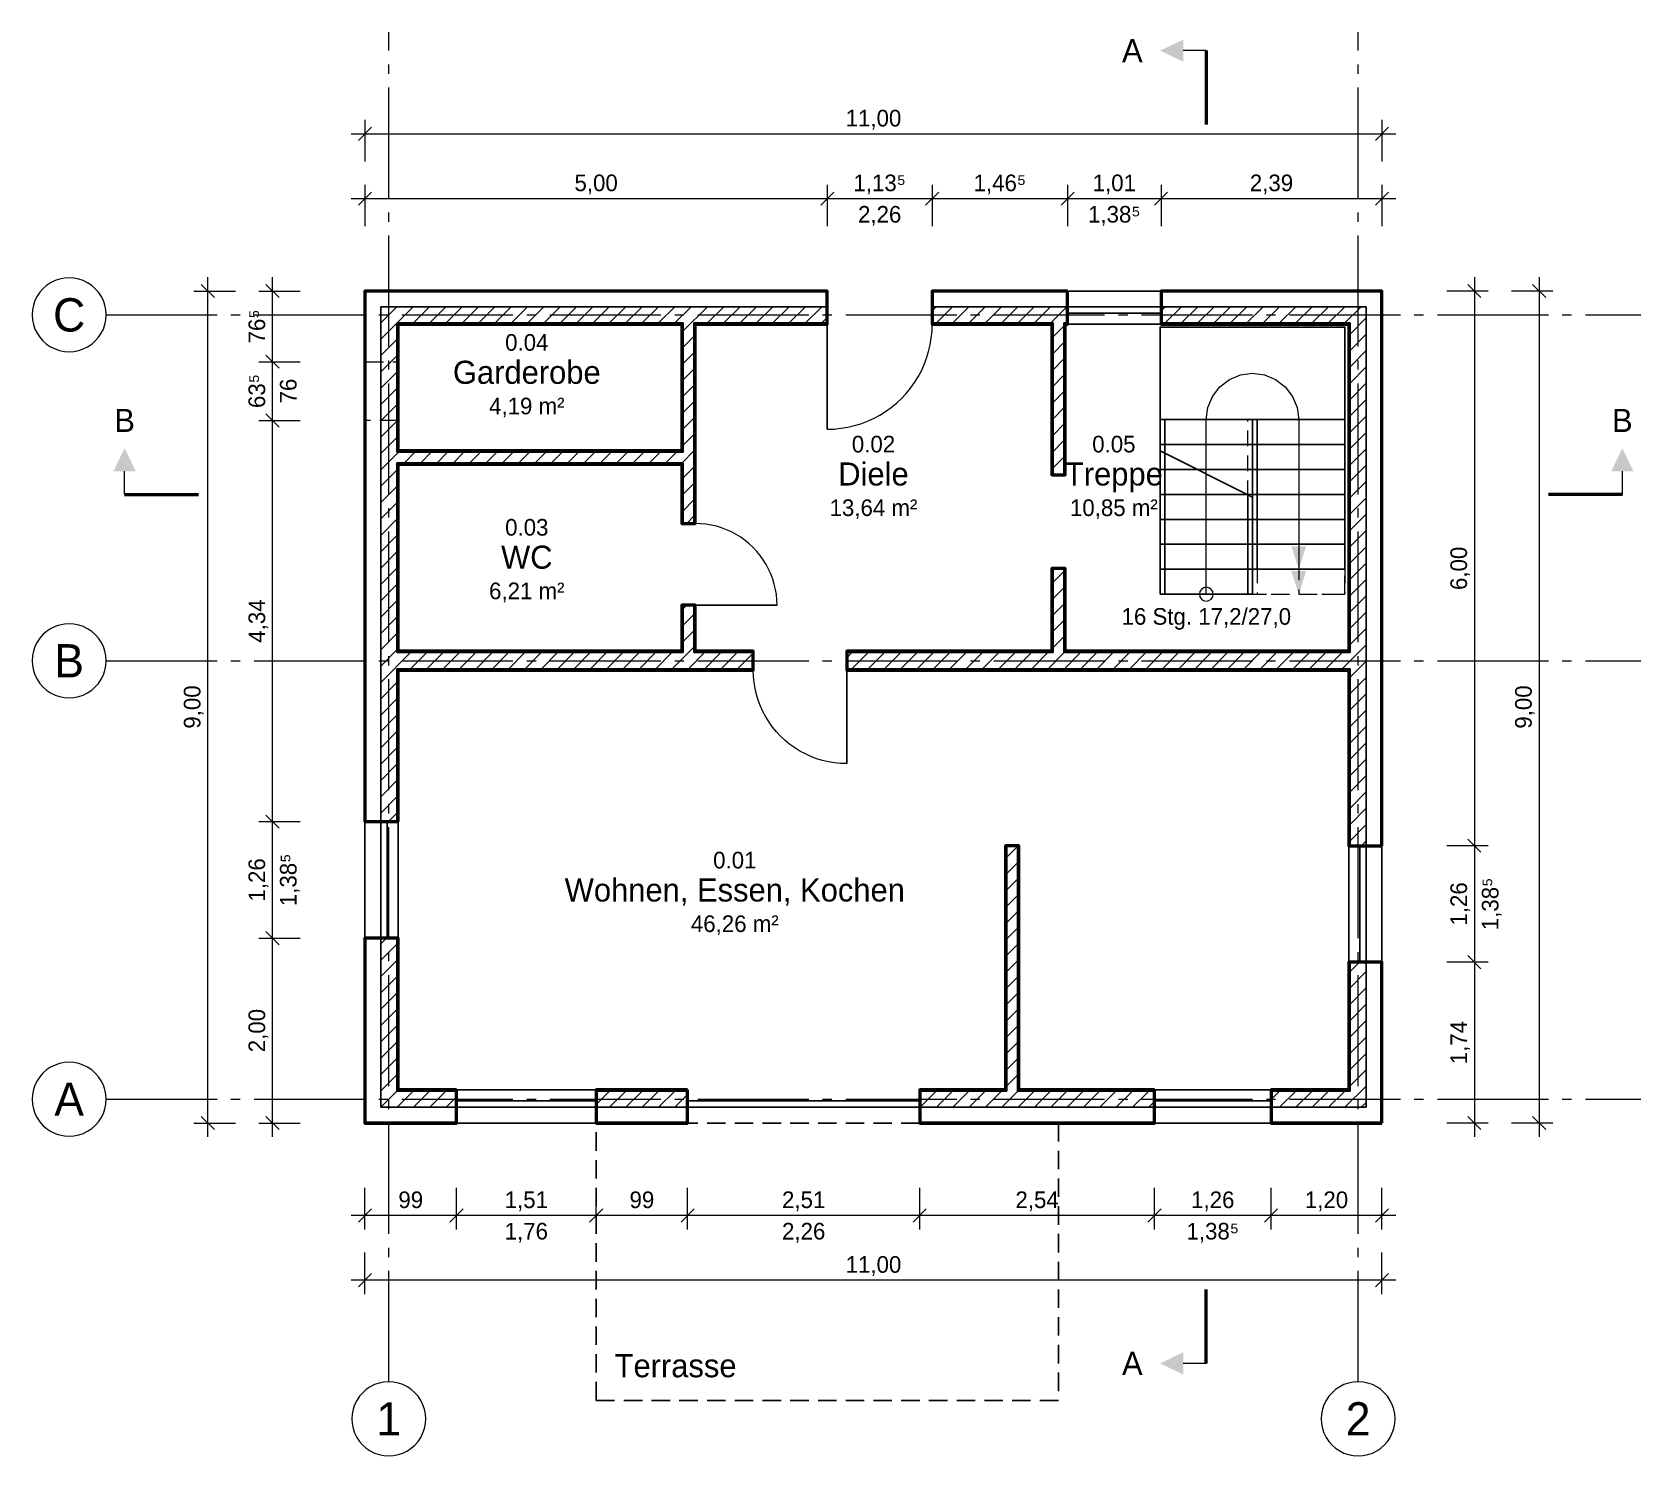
# Model space of a CAD drawing. Header units: metres. Extents: x -3.6 to 13.8, y -3.6 to 11.8.
import ezdxf
from ezdxf.enums import TextEntityAlignment as Align

# ---------------------------------------------------------------- set-up
doc = ezdxf.new("R2010")
doc.units = ezdxf.units.M
for name, pattern in [('LOT_STRICH_1', [0.3, 0.2, -0.1]), ('LOT_STRICH_2', [0.25, 0.15, -0.1]), ('LOT_STRICH_3', [1.55, 1.2, -0.15, 0.05, -0.15])]:
    doc.linetypes.add(name, pattern=pattern)
for name, color, linetype in [('A_2D', 7, 'Continuous'), ('A_Achsen', 7, 'Continuous'), ('A_Bauteile_Schnitt', 7, 'Continuous'), ('A_Bemassung', 7, 'Continuous'), ('A_Deckendurchbrueche', 7, 'Continuous'), ('A_Raumstempel', 7, 'Continuous'), ('A_Schnittlinien', 7, 'Continuous'), ('A_Sichtkanten', 7, 'Continuous'), ('A_Treppen', 7, 'Continuous'), ('A_Tueren_Fenster', 7, 'Continuous')]:
    doc.layers.add(name, color=color, linetype=linetype)

msp = doc.modelspace()

# ---------------------------------------------------------------- hatches: boundary and pattern name
at = {"layer": 'A_Bauteile_Schnitt', "lineweight": 13}
h = msp.add_hatch(dxfattribs=at)
h.set_pattern_fill('_USER', scale=0.125, angle=45, style=0, pattern_type=0)
h.set_pattern_definition([(45, (0, 0), (-0.0883883, 0.0883883), [])])
h.paths.add_polyline_path([(3.442, 8.655), (3.442, 7.258), (0.345, 7.258), (0.345, 8.655)])
h.paths.add_polyline_path([(7.6, 8.83), (6.135, 8.83), (6.135, 8.655), (7.442, 8.655), (7.442, 7.01), (7.558, 7.01), (7.558, 8.655), (7.6, 8.655)])
h.paths.add_polyline_path([(7.558, 6), (7.442, 6), (7.442, 5.088), (5.21, 5.088), (5.21, 4.913), (10.655, 4.913), (10.655, 3), (10.83, 3), (10.83, 8.83), (8.61, 8.83), (8.61, 8.655), (10.655, 8.655), (10.655, 5.088), (7.558, 5.088)])
h.paths.add_polyline_path([(3.558, 5.6), (3.442, 5.6), (3.442, 5.088), (0.345, 5.088), (0.345, 7.143), (3.442, 7.143), (3.442, 6.485), (3.558, 6.485), (3.558, 8.655), (5, 8.655), (5, 8.83), (0.17, 8.83), (0.17, 3.26), (0.345, 3.26), (0.345, 4.913), (4.2, 4.913), (4.2, 5.088), (3.558, 5.088)])
h.paths.add_polyline_path([(7.058, 3), (6.942, 3), (6.942, 0.345), (6, 0.345), (6, 0.17), (8.54, 0.17), (8.54, 0.345), (7.058, 0.345)])
h.paths.add_polyline_path([(0.99, 0.345), (0.345, 0.345), (0.345, 2), (0.17, 2), (0.17, 0.17), (0.99, 0.17)])
h.paths.add_polyline_path([(10.83, 0.17), (10.83, 1.74), (10.655, 1.74), (10.655, 0.345), (9.8, 0.345), (9.8, 0.17)])
h.paths.add_polyline_path([(3.49, 0.345), (2.5, 0.345), (2.5, 0.17), (3.49, 0.17)])
at = {"layer": 'A_Schnittlinien'}
for points in [[(8.6, 11.6), (8.85, 11.48), (8.85, 11.72)], [(-2.6, 7.3), (-2.48, 7.05), (-2.72, 7.05)], [(13.6, 7.3), (13.48, 7.05), (13.72, 7.05)], [(8.6, -2.6), (8.85, -2.48), (8.85, -2.72)]]:
    msp.add_hatch(color=7, dxfattribs=at).paths.add_polyline_path(points)
at = {"layer": 'A_Treppen'}
for points in [[(10.1, 5.99), (10.18, 6.24), (10.02, 6.24)], [(10.1, 5.72), (10.18, 5.97), (10.02, 5.97)]]:
    msp.add_hatch(color=7, dxfattribs=at).paths.add_polyline_path(points)

# ---------------------------------------------------------------- linework, layer by layer
at = {"layer": 'A_2D', "color": 7, "linetype": 'LOT_STRICH_1', "lineweight": 25}
msp.add_lwpolyline([(2.5, 0), (7.5, 0), (7.5, -3), (2.5, -3)], close=True, dxfattribs=at)
at = {"layer": 'A_Achsen', "color": 7, "linetype": 'LOT_STRICH_3', "lineweight": 13}
for points in [[(0.257, -2.8), (0.257, 11.8)], [(10.742, -2.8), (10.742, 11.8)], [(-2.8, 8.742), (13.8, 8.742)], [(-2.8, 5), (13.8, 5)], [(-2.8, 0.257), (13.8, 0.257)]]:
    msp.add_lwpolyline(points, dxfattribs=at)
at = {"layer": 'A_Achsen', "color": 7, "lineweight": 18}
for points in [[(-2.8, 8.742), (-2.803, 8.795), (-2.814, 8.846), (-2.83, 8.896), (-2.854, 8.943), (-2.883, 8.986), (-2.917, 9.025), (-2.956, 9.06), (-3, 9.089), (-3.047, 9.112), (-3.096, 9.129), (-3.148, 9.139), (-3.2, 9.143), (-3.252, 9.139), (-3.304, 9.129), (-3.353, 9.112), (-3.4, 9.089), (-3.444, 9.06), (-3.483, 9.025), (-3.517, 8.986), (-3.546, 8.943), (-3.57, 8.896), (-3.586, 8.846), (-3.597, 8.795), (-3.6, 8.742), (-3.597, 8.69), (-3.586, 8.639), (-3.57, 8.589), (-3.546, 8.543), (-3.517, 8.499), (-3.483, 8.46), (-3.444, 8.425), (-3.4, 8.396), (-3.353, 8.373), (-3.304, 8.356), (-3.252, 8.346), (-3.2, 8.342), (-3.148, 8.346), (-3.096, 8.356), (-3.047, 8.373), (-3, 8.396), (-2.956, 8.425), (-2.917, 8.46), (-2.883, 8.499), (-2.854, 8.543), (-2.83, 8.589), (-2.814, 8.639), (-2.803, 8.69)], [(-2.8, 5), (-2.803, 5.052), (-2.814, 5.104), (-2.83, 5.153), (-2.854, 5.2), (-2.883, 5.244), (-2.917, 5.283), (-2.956, 5.317), (-3, 5.346), (-3.047, 5.37), (-3.096, 5.386), (-3.148, 5.397), (-3.2, 5.4), (-3.252, 5.397), (-3.304, 5.386), (-3.353, 5.37), (-3.4, 5.346), (-3.444, 5.317), (-3.483, 5.283), (-3.517, 5.244), (-3.546, 5.2), (-3.57, 5.153), (-3.586, 5.104), (-3.597, 5.052), (-3.6, 5), (-3.597, 4.948), (-3.586, 4.896), (-3.57, 4.847), (-3.546, 4.8), (-3.517, 4.756), (-3.483, 4.717), (-3.444, 4.683), (-3.4, 4.654), (-3.353, 4.63), (-3.304, 4.614), (-3.252, 4.603), (-3.2, 4.6), (-3.148, 4.603), (-3.096, 4.614), (-3.047, 4.63), (-3, 4.654), (-2.956, 4.683), (-2.917, 4.717), (-2.883, 4.756), (-2.854, 4.8), (-2.83, 4.847), (-2.814, 4.896), (-2.803, 4.948)], [(-2.8, 0.257), (-2.803, 0.31), (-2.814, 0.361), (-2.83, 0.411), (-2.854, 0.458), (-2.883, 0.501), (-2.917, 0.54), (-2.956, 0.575), (-3, 0.604), (-3.047, 0.627), (-3.096, 0.644), (-3.148, 0.654), (-3.2, 0.658), (-3.252, 0.654), (-3.304, 0.644), (-3.353, 0.627), (-3.4, 0.604), (-3.444, 0.575), (-3.483, 0.54), (-3.517, 0.501), (-3.546, 0.458), (-3.57, 0.411), (-3.586, 0.361), (-3.597, 0.31), (-3.6, 0.257), (-3.597, 0.205), (-3.586, 0.154), (-3.57, 0.104), (-3.546, 0.057), (-3.517, 0.014), (-3.483, -0.025), (-3.444, -0.06), (-3.4, -0.089), (-3.353, -0.112), (-3.304, -0.129), (-3.252, -0.139), (-3.2, -0.142), (-3.148, -0.139), (-3.096, -0.129), (-3.047, -0.112), (-3, -0.089), (-2.956, -0.06), (-2.917, -0.025), (-2.883, 0.014), (-2.854, 0.057), (-2.83, 0.104), (-2.814, 0.154), (-2.803, 0.205)], [(0.658, -3.2), (0.654, -3.148), (0.644, -3.096), (0.627, -3.047), (0.604, -3), (0.575, -2.956), (0.54, -2.917), (0.501, -2.883), (0.458, -2.854), (0.411, -2.83), (0.361, -2.814), (0.31, -2.803), (0.257, -2.8), (0.205, -2.803), (0.154, -2.814), (0.104, -2.83), (0.057, -2.854), (0.014, -2.883), (-0.025, -2.917), (-0.06, -2.956), (-0.089, -3), (-0.112, -3.047), (-0.129, -3.096), (-0.139, -3.148), (-0.142, -3.2), (-0.139, -3.252), (-0.129, -3.304), (-0.112, -3.353), (-0.089, -3.4), (-0.06, -3.444), (-0.025, -3.483), (0.014, -3.517), (0.057, -3.546), (0.104, -3.57), (0.154, -3.586), (0.205, -3.597), (0.257, -3.6), (0.31, -3.597), (0.361, -3.586), (0.411, -3.57), (0.458, -3.546), (0.501, -3.517), (0.54, -3.483), (0.575, -3.444), (0.604, -3.4), (0.627, -3.353), (0.644, -3.304), (0.654, -3.252)], [(11.143, -3.2), (11.139, -3.148), (11.129, -3.096), (11.112, -3.047), (11.089, -3), (11.06, -2.956), (11.025, -2.917), (10.986, -2.883), (10.943, -2.854), (10.896, -2.83), (10.846, -2.814), (10.795, -2.803), (10.742, -2.8), (10.69, -2.803), (10.639, -2.814), (10.589, -2.83), (10.543, -2.854), (10.499, -2.883), (10.46, -2.917), (10.425, -2.956), (10.396, -3), (10.373, -3.047), (10.356, -3.096), (10.346, -3.148), (10.343, -3.2), (10.346, -3.252), (10.356, -3.304), (10.373, -3.353), (10.396, -3.4), (10.425, -3.444), (10.46, -3.483), (10.499, -3.517), (10.543, -3.546), (10.589, -3.57), (10.639, -3.586), (10.69, -3.597), (10.742, -3.6), (10.795, -3.597), (10.846, -3.586), (10.896, -3.57), (10.943, -3.546), (10.986, -3.517), (11.025, -3.483), (11.06, -3.444), (11.089, -3.4), (11.112, -3.353), (11.129, -3.304), (11.139, -3.252)]]:
    msp.add_lwpolyline(points, close=True, dxfattribs=at)
at = {"layer": 'A_Bauteile_Schnitt', "color": 7, "lineweight": 18}
for points in [[(0.01, 8.99), (5, 8.99), (5, 9), (0, 9), (0, 3.26), (0.01, 3.26)], [(0.17, 8.83), (5, 8.83), (5, 8.99), (0.01, 8.99), (0.01, 3.26), (0.17, 3.26)], [(7.6, 9), (6.135, 9), (6.135, 8.99), (7.6, 8.99)], [(7.6, 8.99), (6.135, 8.99), (6.135, 8.83), (7.6, 8.83)], [(11, 9), (8.61, 9), (8.61, 8.99), (10.99, 8.99), (10.99, 3), (11, 3)], [(10.99, 8.99), (8.61, 8.99), (8.61, 8.83), (10.83, 8.83), (10.83, 3), (10.99, 3)], [(3.558, 5.6), (3.442, 5.6), (3.442, 5.088), (0.345, 5.088), (0.345, 7.143), (3.442, 7.143), (3.442, 6.485), (3.558, 6.485), (3.558, 8.655), (5, 8.655), (5, 8.83), (0.17, 8.83), (0.17, 3.26), (0.345, 3.26), (0.345, 4.913), (4.2, 4.913), (4.2, 5.088), (3.558, 5.088)], [(7.558, 6), (7.442, 6), (7.442, 5.088), (5.21, 5.088), (5.21, 4.913), (10.655, 4.913), (10.655, 3), (10.83, 3), (10.83, 8.83), (8.61, 8.83), (8.61, 8.655), (10.655, 8.655), (10.655, 5.088), (7.558, 5.088)], [(7.6, 8.83), (6.135, 8.83), (6.135, 8.655), (7.442, 8.655), (7.442, 7.01), (7.558, 7.01), (7.558, 8.655), (7.6, 8.655)], [(3.442, 8.655), (3.442, 7.258), (0.345, 7.258), (0.345, 8.655)], [(3.442, 8.655), (0.345, 8.655), (0.345, 7.258), (3.442, 7.258)], [(3.428, 8.64), (3.428, 7.272), (0.36, 7.272), (0.36, 8.64)], [(5, 8.655), (3.558, 8.655), (3.558, 6.485), (3.572, 6.485), (3.572, 8.64), (5, 8.64)], [(7.442, 8.655), (6.135, 8.655), (6.135, 8.64), (7.428, 8.64), (7.428, 7.01), (7.442, 7.01)], [(7.6, 8.655), (7.558, 8.655), (7.558, 7.01), (7.572, 7.01), (7.572, 8.64), (7.6, 8.64)], [(7.572, 6), (7.558, 6), (7.558, 5.088), (10.655, 5.088), (10.655, 8.655), (8.61, 8.655), (8.61, 8.64), (10.64, 8.64), (10.64, 5.103), (7.572, 5.103)], [(3.442, 5.6), (3.428, 5.6), (3.428, 5.103), (0.36, 5.103), (0.36, 7.128), (3.428, 7.128), (3.428, 6.485), (3.442, 6.485), (3.442, 7.143), (0.345, 7.143), (0.345, 5.088), (3.442, 5.088)], [(7.442, 6), (7.428, 6), (7.428, 5.103), (5.21, 5.103), (5.21, 5.088), (7.442, 5.088)], [(3.572, 5.6), (3.558, 5.6), (3.558, 5.088), (4.2, 5.088), (4.2, 5.103), (3.572, 5.103)], [(0.36, 4.898), (4.2, 4.898), (4.2, 4.913), (0.345, 4.913), (0.345, 3.26), (0.36, 3.26)], [(10.655, 4.913), (5.21, 4.913), (5.21, 4.898), (10.64, 4.898), (10.64, 3), (10.655, 3)], [(7.058, 3), (6.942, 3), (6.942, 0.345), (6, 0.345), (6, 0.17), (8.54, 0.17), (8.54, 0.345), (7.058, 0.345)], [(6.942, 3), (6.928, 3), (6.928, 0.36), (6, 0.36), (6, 0.345), (6.942, 0.345)], [(7.072, 3), (7.058, 3), (7.058, 0.345), (8.54, 0.345), (8.54, 0.36), (7.072, 0.36)], [(0.99, 0.01), (0.01, 0.01), (0.01, 2), (0, 2), (0, 0), (0.99, 0)], [(0.99, 0.17), (0.17, 0.17), (0.17, 2), (0.01, 2), (0.01, 0.01), (0.99, 0.01)], [(0.99, 0.345), (0.345, 0.345), (0.345, 2), (0.17, 2), (0.17, 0.17), (0.99, 0.17)], [(0.99, 0.36), (0.36, 0.36), (0.36, 2), (0.345, 2), (0.345, 0.345), (0.99, 0.345)], [(10.99, 0.01), (10.99, 1.74), (10.83, 1.74), (10.83, 0.17), (9.8, 0.17), (9.8, 0.01)], [(10.83, 0.17), (10.83, 1.74), (10.655, 1.74), (10.655, 0.345), (9.8, 0.345), (9.8, 0.17)], [(10.655, 0.345), (10.655, 1.74), (10.64, 1.74), (10.64, 0.36), (9.8, 0.36), (9.8, 0.345)], [(11, 0), (11, 1.74), (10.99, 1.74), (10.99, 0.01), (9.8, 0.01), (9.8, 0)], [(3.49, 0.36), (2.5, 0.36), (2.5, 0.345), (3.49, 0.345)], [(3.49, 0.345), (2.5, 0.345), (2.5, 0.17), (3.49, 0.17)], [(3.49, 0.17), (2.5, 0.17), (2.5, 0.01), (3.49, 0.01)], [(3.49, 0.01), (2.5, 0.01), (2.5, 0), (3.49, 0)], [(8.54, 0.17), (6, 0.17), (6, 0.01), (8.54, 0.01)], [(8.54, 0.01), (6, 0.01), (6, 0), (8.54, 0)]]:
    msp.add_lwpolyline(points, close=True, dxfattribs=at)
at = {"layer": 'A_Bauteile_Schnitt', "color": 7, "lineweight": 50}
for points in [[(0.36, 3.26), (0.36, 4.898), (4.2, 4.898), (4.2, 5.103), (3.572, 5.103), (3.572, 5.6), (3.428, 5.6), (3.428, 5.103), (0.36, 5.103), (0.36, 7.128), (3.428, 7.128), (3.428, 6.485), (3.572, 6.485), (3.572, 8.64), (5, 8.64), (5, 9), (0, 9), (0, 3.26)], [(11, 3), (11, 9), (8.61, 9), (8.61, 8.64), (10.64, 8.64), (10.64, 5.103), (7.572, 5.103), (7.572, 6), (7.428, 6), (7.428, 5.103), (5.21, 5.103), (5.21, 4.898), (10.64, 4.898), (10.64, 3)], [(7.6, 9), (6.135, 9), (6.135, 8.64), (7.428, 8.64), (7.428, 7.01), (7.572, 7.01), (7.572, 8.64), (7.6, 8.64)], [(0.36, 7.272), (0.36, 8.64), (3.428, 8.64), (3.428, 7.272)], [(8.54, 0.36), (7.072, 0.36), (7.072, 3), (6.928, 3), (6.928, 0.36), (6, 0.36), (6, 0), (8.54, 0)], [(0.99, 0.36), (0.36, 0.36), (0.36, 2), (0, 2), (0, 0), (0.99, 0)], [(11, 0), (11, 1.74), (10.64, 1.74), (10.64, 0.36), (9.8, 0.36), (9.8, 0)], [(3.49, 0.36), (2.5, 0.36), (2.5, 0), (3.49, 0)]]:
    msp.add_lwpolyline(points, close=True, dxfattribs=at)
at = {"layer": 'A_Bemassung', "color": 7, "lineweight": 18}
for points in [[(0, 10.85), (0, 10.4)], [(11, 10.85), (11, 10.4)], [(-0.15, 10.7), (11.15, 10.7)], [(0, 10.15), (0, 9.7)], [(5, 10.15), (5, 9.7)], [(6.135, 10.15), (6.135, 9.7)], [(7.6, 10.15), (7.6, 9.7)], [(8.61, 10.15), (8.61, 9.7)], [(11, 10.15), (11, 9.7)], [(-0.15, 10), (11.15, 10)], [(-1.7, -0.15), (-1.7, 9.15)], [(-1, -0.15), (-1, 9.15)], [(12, 9.15), (12, -0.15)], [(12.7, 9.15), (12.7, -0.15)], [(-1.85, 9), (-1.4, 9)], [(-1.15, 9), (-0.7, 9)], [(12.15, 9), (11.7, 9)], [(12.85, 9), (12.4, 9)], [(-1.15, 8.235), (-0.7, 8.235)], [(-1.15, 7.6), (-0.7, 7.6)], [(-1.15, 3.26), (-0.7, 3.26)], [(12.15, 3), (11.7, 3)], [(-1.15, 2), (-0.7, 2)], [(12.15, 1.74), (11.7, 1.74)], [(-1.85, 0), (-1.4, 0)], [(-1.15, 0), (-0.7, 0)], [(12.15, 0), (11.7, 0)], [(12.85, 0), (12.4, 0)], [(0, -1.15), (0, -0.7)], [(0.99, -1.15), (0.99, -0.7)], [(2.5, -1.15), (2.5, -0.7)], [(3.49, -1.15), (3.49, -0.7)], [(6, -1.15), (6, -0.7)], [(8.54, -1.15), (8.54, -0.7)], [(9.8, -1.15), (9.8, -0.7)], [(11, -1.15), (11, -0.7)], [(11.15, -1), (-0.15, -1)], [(0, -1.85), (0, -1.4)], [(11, -1.85), (11, -1.4)], [(11.15, -1.7), (-0.15, -1.7)]]:
    msp.add_lwpolyline(points, dxfattribs=at)
at = {"layer": 'A_Bemassung', "color": 7, "lineweight": 25}
for points in [[(-0.071, 10.629), (0.071, 10.771)], [(10.929, 10.629), (11.071, 10.771)], [(-0.071, 9.929), (0.071, 10.071)], [(4.929, 9.929), (5.071, 10.071)], [(6.064, 9.929), (6.206, 10.071)], [(7.529, 9.929), (7.671, 10.071)], [(8.539, 9.929), (8.681, 10.071)], [(10.929, 9.929), (11.071, 10.071)], [(-1.629, 8.929), (-1.771, 9.071)], [(-0.929, 8.929), (-1.071, 9.071)], [(12.071, 8.929), (11.929, 9.071)], [(12.771, 8.929), (12.629, 9.071)], [(-0.929, 8.164), (-1.071, 8.306)], [(-0.929, 7.529), (-1.071, 7.671)], [(-0.929, 3.189), (-1.071, 3.331)], [(12.071, 2.929), (11.929, 3.071)], [(-0.929, 1.929), (-1.071, 2.071)], [(12.071, 1.669), (11.929, 1.811)], [(-1.629, -0.071), (-1.771, 0.071)], [(-0.929, -0.071), (-1.071, 0.071)], [(12.071, -0.071), (11.929, 0.071)], [(12.771, -0.071), (12.629, 0.071)], [(-0.071, -1.071), (0.071, -0.929)], [(0.919, -1.071), (1.061, -0.929)], [(2.429, -1.071), (2.571, -0.929)], [(3.419, -1.071), (3.561, -0.929)], [(5.929, -1.071), (6.071, -0.929)], [(8.469, -1.071), (8.611, -0.929)], [(9.729, -1.071), (9.871, -0.929)], [(10.929, -1.071), (11.071, -0.929)], [(-0.071, -1.771), (0.071, -1.629)], [(10.929, -1.771), (11.071, -1.629)]]:
    msp.add_lwpolyline(points, dxfattribs=at)
at = {"layer": 'A_Deckendurchbrueche', "color": 7, "lineweight": 25}
msp.add_lwpolyline([(8.6, 5.99), (10.6, 5.99), (10.6, 8.61), (8.6, 8.61)], close=True, dxfattribs=at)
at = {"layer": 'A_Deckendurchbrueche', "color": 7, "linetype": 'LOT_STRICH_1', "lineweight": 18}
msp.add_lwpolyline([(8.6, 5.72), (10.6, 5.72), (10.6, 8.61), (8.6, 8.61)], close=True, dxfattribs=at)
at = {"layer": 'A_Schnittlinien', "color": 7, "lineweight": 18}
for points in [[(9.1, 11.6), (8.85, 11.6)], [(-2.6, 6.8), (-2.6, 7.05)], [(13.6, 6.8), (13.6, 7.05)], [(9.1, -2.6), (8.85, -2.6)]]:
    msp.add_lwpolyline(points, dxfattribs=at)
at = {"layer": 'A_Schnittlinien', "color": 7, "lineweight": 50}
for points in [[(9.1, 11.6), (9.1, 10.8)], [(-2.6, 6.8), (-1.8, 6.8)], [(13.6, 6.8), (12.8, 6.8)], [(9.1, -2.6), (9.1, -1.8)]]:
    msp.add_lwpolyline(points, dxfattribs=at)
at = {"layer": 'A_Sichtkanten', "color": 7, "lineweight": 25}
for points in [[(8.61, 8.64), (8.61, 9), (7.6, 9), (7.6, 8.64)], [(0.36, 3.26), (0, 3.26), (0, 2), (0.36, 2)], [(11, 3), (10.64, 3), (10.64, 1.74), (11, 1.74)], [(2.5, 0), (2.5, 0.36), (0.99, 0.36), (0.99, 0)], [(9.8, 0), (9.8, 0.36), (8.54, 0.36), (8.54, 0)]]:
    msp.add_lwpolyline(points, close=True, dxfattribs=at)
at = {"layer": 'A_Treppen', "color": 7, "linetype": 'LOT_STRICH_2', "lineweight": 18}
for points in [[(8.6, 7.61), (8.6, 8.61)], [(8.6, 8.61), (10.6, 8.61)], [(10.6, 8.61), (10.6, 7.61)], [(9.246, 7.964), (9.35, 8.043)], [(9.35, 8.043), (9.471, 8.093)], [(9.471, 8.093), (9.6, 8.11)], [(9.6, 8.11), (9.729, 8.093)], [(9.729, 8.093), (9.85, 8.043)], [(9.85, 8.043), (9.954, 7.964)], [(9.117, 7.739), (9.167, 7.86)], [(9.167, 7.86), (9.246, 7.964)], [(9.954, 7.964), (10.033, 7.86)], [(10.033, 7.86), (10.083, 7.739)], [(9.1, 7.61), (9.117, 7.739)], [(10.083, 7.739), (10.1, 7.61)], [(8.6, 7.34), (8.6, 7.61)], [(9.6, 7.61), (8.6, 7.61)], [(10.6, 7.61), (8.6, 7.61)], [(8.65, 7.34), (8.65, 7.61)], [(9.1, 7.021), (9.1, 7.61)], [(9.55, 7.34), (9.55, 7.61)], [(9.6, 7.61), (9.6, 7.34)], [(9.6, 7.61), (10.6, 7.61)], [(9.6, 7.34), (9.6, 7.61)], [(9.65, 7.61), (9.65, 7.34)], [(10.1, 7.61), (10.1, 6.521)], [(10.6, 7.61), (10.6, 7.34)], [(8.6, 7.271), (8.6, 7.34)], [(9.6, 7.34), (8.6, 7.34)], [(8.65, 7.246), (8.65, 7.34)], [(9.55, 7.07), (9.55, 7.34)], [(9.6, 7.34), (9.6, 7.07)], [(9.6, 7.34), (10.6, 7.34)], [(9.6, 7.07), (9.6, 7.34)], [(9.65, 7.34), (9.65, 7.07)], [(10.6, 7.34), (10.6, 7.07)], [(9.6, 7.07), (9.002, 7.07)], [(9.55, 6.8), (9.55, 7.07)], [(9.6, 7.07), (9.6, 6.8)], [(9.6, 7.07), (10.6, 7.07)], [(9.6, 6.8), (9.6, 7.07)], [(9.65, 7.07), (9.65, 6.8)], [(10.6, 7.07), (10.6, 6.8)], [(9.6, 6.8), (9.542, 6.8)], [(9.55, 6.796), (9.55, 6.8)], [(9.6, 6.8), (9.6, 6.771)], [(9.6, 6.8), (10.6, 6.8)], [(9.6, 6.771), (9.6, 6.8)], [(9.65, 6.8), (9.65, 6.746)], [(10.6, 6.8), (10.6, 6.53)], [(9.6, 6.53), (9.6, 6.771)], [(9.65, 6.746), (9.65, 6.53)], [(9.6, 6.53), (10.082, 6.53)], [(9.6, 6.26), (9.6, 6.53)], [(9.65, 6.53), (9.65, 6.26)], [(10.082, 6.53), (10.6, 6.53)], [(10.1, 6.521), (10.1, 5.72)], [(10.6, 6.53), (10.6, 6.271)], [(10.6, 6.271), (10.6, 6.26)], [(9.6, 6.26), (10.6, 6.26)], [(9.6, 5.99), (9.6, 6.26)], [(9.65, 6.26), (9.65, 5.99)], [(10.6, 6.26), (10.6, 5.99)], [(9.6, 5.99), (10.6, 5.99)], [(9.6, 5.72), (9.6, 5.99)], [(9.65, 5.99), (9.65, 5.72)], [(10.6, 5.99), (10.6, 5.72)], [(9.6, 5.72), (10.6, 5.72)]]:
    msp.add_lwpolyline(points, dxfattribs=at)
at = {"layer": 'A_Treppen', "color": 7, "lineweight": 25}
for points in [[(8.6, 7.61), (8.6, 8.61)], [(8.6, 8.61), (10.6, 8.61)], [(10.6, 8.61), (10.6, 7.61)], [(8.6, 7.34), (8.6, 7.61)], [(9.6, 7.61), (8.6, 7.61)], [(10.6, 7.61), (8.6, 7.61)], [(8.65, 7.34), (8.65, 7.61)], [(9.6, 7.61), (9.6, 7.34)], [(9.6, 7.61), (10.6, 7.61)], [(9.6, 7.34), (9.6, 7.61)], [(9.65, 7.61), (9.65, 7.34)], [(10.6, 7.61), (10.6, 7.34)], [(8.6, 7.07), (8.6, 7.34)], [(9.6, 7.34), (8.6, 7.34)], [(8.65, 7.07), (8.65, 7.34)], [(9.6, 7.34), (9.6, 7.07)], [(9.6, 7.34), (10.6, 7.34)], [(9.6, 7.07), (9.6, 7.34)], [(9.65, 7.34), (9.65, 7.07)], [(10.6, 7.34), (10.6, 7.07)], [(8.6, 7.07), (8.6, 7.271)], [(9.6, 6.771), (8.6, 7.271)], [(8.65, 7.07), (8.65, 7.246)], [(8.6, 6.8), (8.6, 7.07)], [(9.002, 7.07), (8.6, 7.07)], [(9.6, 7.07), (8.6, 7.07)], [(8.65, 6.8), (8.65, 7.07)], [(9.6, 7.07), (9.6, 6.8)], [(9.6, 7.07), (10.6, 7.07)], [(9.6, 6.8), (9.6, 7.07)], [(9.65, 7.07), (9.65, 6.8)], [(10.6, 7.07), (10.6, 6.8)], [(8.6, 6.53), (8.6, 6.8)], [(9.542, 6.8), (8.6, 6.8)], [(8.65, 6.53), (8.65, 6.8)], [(9.55, 6.53), (9.55, 6.796)], [(9.6, 6.8), (9.6, 6.53)], [(9.6, 6.8), (10.6, 6.8)], [(9.6, 6.53), (9.6, 6.8)], [(9.65, 6.8), (9.65, 6.53)], [(10.6, 6.8), (10.6, 6.53)], [(9.6, 6.771), (9.6, 6.53)], [(8.6, 6.26), (8.6, 6.53)], [(9.6, 6.53), (8.6, 6.53)], [(8.65, 6.26), (8.65, 6.53)], [(9.55, 6.26), (9.55, 6.53)], [(9.6, 6.53), (9.6, 6.26)], [(9.6, 6.53), (9.6, 6.26)], [(9.6, 6.53), (10.6, 6.53)], [(9.6, 6.26), (9.6, 6.53)], [(9.65, 6.53), (9.65, 6.26)], [(10.6, 6.53), (10.6, 6.26)], [(8.6, 5.99), (8.6, 6.26)], [(9.6, 6.26), (8.6, 6.26)], [(8.65, 5.99), (8.65, 6.26)], [(9.55, 5.99), (9.55, 6.26)], [(9.6, 6.26), (9.6, 5.99)], [(9.6, 6.26), (9.6, 5.99)], [(9.6, 6.26), (10.6, 6.26)], [(9.6, 5.99), (9.6, 6.26)], [(9.65, 6.26), (9.65, 5.99)], [(10.6, 6.26), (10.6, 5.99)], [(8.6, 5.72), (8.6, 5.99)], [(9.6, 5.99), (8.6, 5.99)], [(8.65, 5.72), (8.65, 5.99)], [(9.55, 5.72), (9.55, 5.99)], [(9.6, 5.99), (9.6, 5.72)], [(9.6, 5.99), (10.6, 5.99)], [(9.6, 5.72), (8.6, 5.72)]]:
    msp.add_lwpolyline(points, dxfattribs=at)
at = {"layer": 'A_Treppen', "color": 7, "lineweight": 18}
for points in [[(9.246, 7.964), (9.35, 8.043)], [(9.35, 8.043), (9.471, 8.093)], [(9.471, 8.093), (9.6, 8.11)], [(9.6, 8.11), (9.729, 8.093)], [(9.729, 8.093), (9.85, 8.043)], [(9.85, 8.043), (9.954, 7.964)], [(9.117, 7.739), (9.167, 7.86)], [(9.167, 7.86), (9.246, 7.964)], [(9.954, 7.964), (10.033, 7.86)], [(10.033, 7.86), (10.083, 7.739)], [(9.1, 7.61), (9.117, 7.739)], [(10.083, 7.739), (10.1, 7.61)], [(9.1, 7.07), (9.1, 7.61)], [(10.1, 7.61), (10.1, 5.99)], [(9.1, 5.72), (9.1, 7.021)]]:
    msp.add_lwpolyline(points, dxfattribs=at)
msp.add_lwpolyline([(9.175, 5.72), (9.169, 5.749), (9.153, 5.773), (9.129, 5.789), (9.1, 5.795), (9.071, 5.789), (9.047, 5.773), (9.031, 5.749), (9.025, 5.72), (9.031, 5.691), (9.047, 5.667), (9.071, 5.651), (9.1, 5.645), (9.129, 5.651), (9.153, 5.667), (9.169, 5.691)], close=True, dxfattribs=at)
at = {"layer": 'A_Tueren_Fenster', "color": 7, "lineweight": 25}
for points in [[(7.6, 8.83), (8.61, 8.83), (8.61, 8.76), (7.6, 8.76), (7.6, 8.83)], [(5, 8.64), (5, 7.505)], [(3.572, 5.6), (4.457, 5.6)], [(5.21, 4.898), (5.21, 3.888)], [(0.17, 2), (0.17, 3.26), (0.24, 3.26), (0.24, 2), (0.17, 2)], [(10.83, 3), (10.83, 1.74), (10.76, 1.74), (10.76, 3), (10.83, 3)], [(2.5, 0.17), (0.99, 0.17), (0.99, 0.24), (2.5, 0.24), (2.5, 0.17)], [(6, 0.17), (3.49, 0.17), (3.49, 0.24), (6, 0.24), (6, 0.17)], [(9.8, 0.17), (8.54, 0.17), (8.54, 0.24), (9.8, 0.24), (9.8, 0.17)]]:
    msp.add_lwpolyline(points, dxfattribs=at)
at = {"layer": 'A_Tueren_Fenster', "color": 7, "lineweight": 13}
for points in [[(5, 7.505), (5.074, 7.507), (5.148, 7.515), (5.221, 7.527), (5.294, 7.544), (5.365, 7.565), (5.434, 7.591), (5.502, 7.622), (5.567, 7.657), (5.631, 7.696), (5.691, 7.74), (5.748, 7.787), (5.803, 7.837), (5.853, 7.892), (5.9, 7.949), (5.944, 8.009), (5.983, 8.072), (6.018, 8.138), (6.049, 8.206), (6.075, 8.275), (6.096, 8.346), (6.113, 8.419), (6.125, 8.492), (6.133, 8.566), (6.135, 8.64)], [(4.457, 5.6), (4.456, 5.658), (4.45, 5.716), (4.44, 5.773), (4.427, 5.829), (4.411, 5.884), (4.39, 5.939), (4.366, 5.991), (4.339, 6.043), (4.308, 6.092), (4.275, 6.139), (4.238, 6.184), (4.198, 6.226), (4.156, 6.265), (4.111, 6.302), (4.064, 6.336), (4.015, 6.366), (3.964, 6.394), (3.911, 6.418), (3.857, 6.438), (3.802, 6.455), (3.745, 6.468), (3.688, 6.477), (3.63, 6.483), (3.572, 6.485)], [(5.21, 3.888), (5.144, 3.89), (5.078, 3.896), (5.013, 3.907), (4.949, 3.922), (4.885, 3.941), (4.823, 3.964), (4.763, 3.992), (4.705, 4.023), (4.649, 4.058), (4.595, 4.096), (4.544, 4.138), (4.496, 4.183), (4.451, 4.232), (4.409, 4.283), (4.37, 4.336), (4.335, 4.393), (4.304, 4.451), (4.277, 4.511), (4.254, 4.573), (4.234, 4.636), (4.219, 4.7), (4.209, 4.766), (4.202, 4.831), (4.2, 4.898)]]:
    msp.add_lwpolyline(points, dxfattribs=at)
at = {"layer": 'A_Tueren_Fenster', "color": 7, "linetype": 'LOT_STRICH_1', "lineweight": 18}
msp.add_lwpolyline([(0, 7.6), (0, 8.235), (0.36, 8.235), (0.36, 7.6), (0, 7.6)], dxfattribs=at)

# ---------------------------------------------------------------- texts
at = {"layer": 'A_2D', "color": 7}
msp.add_text('Terrasse', height=0.25, dxfattribs=at).set_placement((2.7, -2.75))
at = {"layer": 'A_Achsen', "color": 7}
for s, p in [('C', (-3.2, 8.562)), ('B', (-3.2, 4.82)), ('A', (-3.2, 0.078)), ('1', (0.257, -3.38)), ('2', (10.742, -3.38))]:
    msp.add_text(s, height=0.36, dxfattribs=at).set_placement(p, align=Align.CENTER)
at = {"layer": 'A_Bemassung', "color": 7}
for s, p in [('11,00', (5.5, 10.78)), ('5,00', (2.5, 10.08)), ('1,13⁵', (5.567, 10.08)), ('1,46⁵', (6.867, 10.08)), ('1,01', (8.105, 10.08)), ('2,39', (9.805, 10.08)), ('2,26', (5.567, 9.74)), ('1,38⁵', (8.105, 9.74)), ('99', (0.495, -0.92)), ('1,51', (1.745, -0.92)), ('99', (2.995, -0.92)), ('2,51', (4.745, -0.92)), ('2,54', (7.27, -0.92)), ('1,26', (9.17, -0.92)), ('1,20', (10.4, -0.92)), ('1,76', (1.745, -1.26)), ('2,26', (4.745, -1.26)), ('1,38⁵', (9.17, -1.26)), ('11,00', (5.5, -1.62))]:
    msp.add_text(s, height=0.18, dxfattribs=at).set_placement(p, align=Align.CENTER)
for s, p in [('76⁵', (-1.08, 8.617)), ('63⁵', (-1.08, 7.918)), ('76', (-0.74, 7.918)), ('6,00', (11.92, 6)), ('4,34', (-1.08, 5.43)), ('9,00', (-1.78, 4.5)), ('9,00', (12.62, 4.5)), ('1,26', (-1.08, 2.63)), ('1,38⁵', (-0.74, 2.63)), ('1,38⁵', (12.26, 2.37)), ('1,26', (11.92, 2.37)), ('2,00', (-1.08, 1)), ('1,74', (11.92, 0.87))]:
    msp.add_text(s, height=0.18, rotation=90, dxfattribs=at).set_placement(p, align=Align.CENTER)
at = {"layer": 'A_Raumstempel', "color": 7}
for s, height, p in [('0.04', 0.18, (1.75, 8.354)), ('Garderobe', 0.25, (1.75, 7.996)), ('4,19 m²', 0.18, (1.75, 7.666)), ('0.02', 0.18, (5.5, 7.254)), ('0.05', 0.18, (8.1, 7.254)), ('Diele', 0.25, (5.5, 6.896)), ('Treppe', 0.25, (8.1, 6.896)), ('13,64 m²', 0.18, (5.5, 6.566)), ('10,85 m²', 0.18, (8.1, 6.566)), ('0.03', 0.18, (1.75, 6.354)), ('WC', 0.25, (1.75, 5.996)), ('6,21 m²', 0.18, (1.75, 5.666)), ('0.01', 0.18, (4, 2.754)), ('Wohnen, Essen, Kochen', 0.25, (4, 2.396)), ('46,26 m²', 0.18, (4, 2.066))]:
    msp.add_text(s, height=height, dxfattribs=at).set_placement(p, align=Align.CENTER)
at = {"layer": 'A_Schnittlinien', "color": 7}
for s, p in [('A', (8.3, 11.475)), ('B', (-2.6, 7.475)), ('B', (13.6, 7.475)), ('A', (8.3, -2.725))]:
    msp.add_text(s, height=0.25, dxfattribs=at).set_placement(p, align=Align.CENTER)
at = {"layer": 'A_Treppen', "color": 7}
msp.add_text('16 Stg. 17,2/27,0', height=0.18, dxfattribs=at).set_placement((9.1, 5.39), align=Align.CENTER)

doc.saveas('drawing.dxf')
